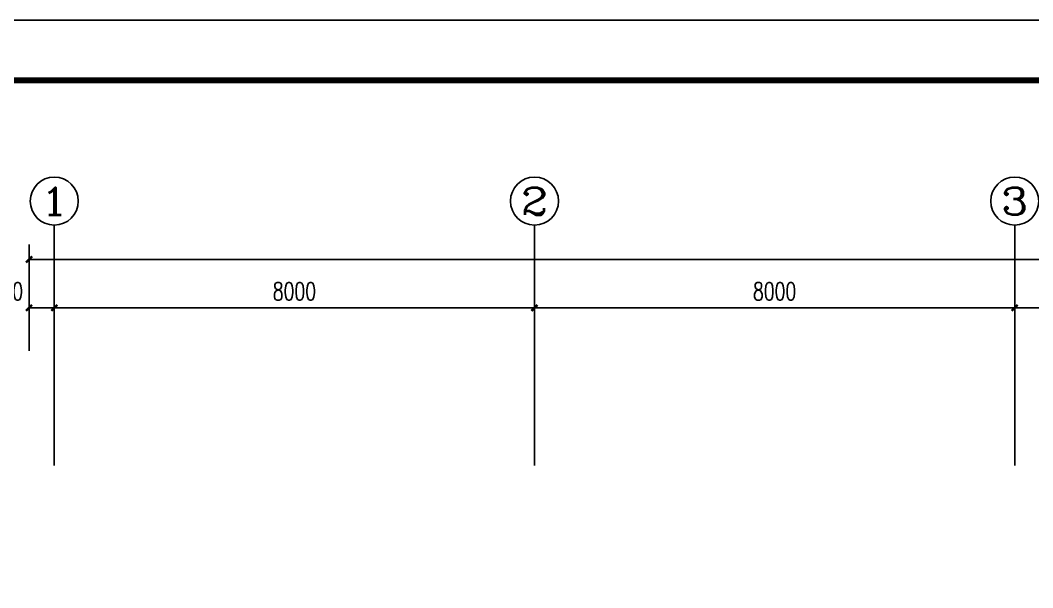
# Model space of a CAD drawing. Extents: x 1738143 to 1822243, y -608375 to -303375.
# Drawn here: x 1749165 to 1766032, y -435623 to -426175 of the extents above; entities that cross this region are included whole.
import ezdxf
from ezdxf.enums import TextEntityAlignment as Align

# ---------------------------------------------------------------- set-up
doc = ezdxf.new("R2010")
doc.units = 0
doc.header["$LTSCALE"] = 1000
doc.header["$MEASUREMENT"] = 0
for name, color, linetype in [('AXIS', 3, 'Continuous'), ('AXIS_TEXT', 7, 'Continuous'), ('PUB_DIM', 3, 'Continuous'), ('TK', 4, 'Continuous')]:
    doc.layers.add(name, color=color, linetype=linetype)
doc.styles.add('_TCH_AXIS', font='COMPLEX', dxfattribs={"bigfont": 'GBCBIG'})
doc.styles.add('_TCH_DIM_T3', font='SIMPLEX', dxfattribs={"width": 0.705882, "bigfont": 'GBCBIG'})
doc.styles.add('COMPLEX', font='COMPLEX')
doc.styles.add('HZTXT1', font='romans.shx', dxfattribs={"width": 0.7, "bigfont": 'GBHZFS.SHX'})
doc.styles.get("Standard").update_dxf_attribs({"font": 'gbenor.shx', "bigfont": 'gbcbig.shx'})
doc.dimstyles.new('_TCH_ARCH&&100', dxfattribs={"dimtxt": 297.5, "dimasz": 100, "dimexe": 250, "dimexo": 300, "dimgap": 126.25, "dimtad": 1, "dimdec": 0, "dimzin": 0, "dimdsep": 46, "dimtxsty": '_TCH_DIM_T3', "dimblk": 'ARCHTICK', "dimcen": 0.09, "dimclrt": 7, "dimazin": 2, "dimtfac": 1, "dimtdec": 0, "dimtix": 1, "dimtmove": 2, "dimatfit": 3, "dimfxl": 30, "dimtolj": 1, "dimtzin": 0, "dimarcsym": 0})

# ---------------------------------------------------------------- blocks, each defined once
blk = doc.blocks.new('_ArchTick')
at = {"color": 0, "linetype": 'ByBlock', "const_width": 0.4}
blk.add_lwpolyline([(-0.5, -0.5), (0.5, 0.5)], dxfattribs=at)
blk = doc.blocks.new('*D93')
at = {"layer": 'Defpoints', "color": 0, "transparency": 16777216}
for p in [(-40300, 32940), (-40720, 31924), (-40300, 31924)]:
    blk.add_point(p, dxfattribs=at)
at = {"layer": 'PUB_DIM', "color": 0, "lineweight": -2, "transparency": 16777216}
for p, q in [((-40720, 32224), (-40720, 33190)), ((-40300, 32224), (-40300, 33190)), ((-40720, 32940), (-40300, 32940))]:
    blk.add_line(p, q, dxfattribs=at)
at = {"layer": 'PUB_DIM', "color": 0, "lineweight": -2, "transparency": 16777216, "xscale": 100, "yscale": 100, "zscale": 100, "rotation": 180}
blk.add_blockref('_ArchTick', (-40720, 32940), dxfattribs=at)
at = {"layer": 'PUB_DIM', "color": 0, "lineweight": -2, "transparency": 16777216, "xscale": 100, "yscale": 100, "zscale": 100}
blk.add_blockref('_ArchTick', (-40300, 32940), dxfattribs=at)
at = {"layer": 'PUB_DIM', "color": 7, "transparency": 16777216, "insert": (-41090, 33215), "char_height": 297.5, "attachment_point": 5, "style": '_TCH_DIM_T3'}
blk.add_mtext('\\A1;420', dxfattribs=at)
blk = doc.blocks.new('*D94')
at = {"layer": 'Defpoints', "color": 0, "transparency": 16777216}
for p in [(-32300, 32940), (-40300, 31924), (-32300, 31924)]:
    blk.add_point(p, dxfattribs=at)
at = {"layer": 'PUB_DIM', "color": 0, "lineweight": -2, "transparency": 16777216}
for p, q in [((-40300, 32224), (-40300, 33190)), ((-32300, 32224), (-32300, 33190)), ((-40300, 32940), (-32300, 32940))]:
    blk.add_line(p, q, dxfattribs=at)
at = {"layer": 'PUB_DIM', "color": 0, "lineweight": -2, "transparency": 16777216, "xscale": 100, "yscale": 100, "zscale": 100, "rotation": 180}
blk.add_blockref('_ArchTick', (-40300, 32940), dxfattribs=at)
at = {"layer": 'PUB_DIM', "color": 0, "lineweight": -2, "transparency": 16777216, "xscale": 100, "yscale": 100, "zscale": 100}
blk.add_blockref('_ArchTick', (-32300, 32940), dxfattribs=at)
at = {"layer": 'PUB_DIM', "color": 7, "transparency": 16777216, "insert": (-36300, 33215), "char_height": 297.5, "attachment_point": 5, "style": '_TCH_DIM_T3'}
blk.add_mtext('\\A1;8000', dxfattribs=at)
blk = doc.blocks.new('*D95')
at = {"layer": 'Defpoints', "color": 0, "transparency": 16777216}
for p in [(-24300, 32940), (-32300, 31924), (-24300, 31924)]:
    blk.add_point(p, dxfattribs=at)
at = {"layer": 'PUB_DIM', "color": 0, "lineweight": -2, "transparency": 16777216}
for p, q in [((-32300, 32224), (-32300, 33190)), ((-24300, 32224), (-24300, 33190)), ((-32300, 32940), (-24300, 32940))]:
    blk.add_line(p, q, dxfattribs=at)
at = {"layer": 'PUB_DIM', "color": 0, "lineweight": -2, "transparency": 16777216, "xscale": 100, "yscale": 100, "zscale": 100, "rotation": 180}
blk.add_blockref('_ArchTick', (-32300, 32940), dxfattribs=at)
at = {"layer": 'PUB_DIM', "color": 0, "lineweight": -2, "transparency": 16777216, "xscale": 100, "yscale": 100, "zscale": 100}
blk.add_blockref('_ArchTick', (-24300, 32940), dxfattribs=at)
at = {"layer": 'PUB_DIM', "color": 7, "transparency": 16777216, "insert": (-28300, 33215), "char_height": 297.5, "attachment_point": 5, "style": '_TCH_DIM_T3'}
blk.add_mtext('\\A1;8000', dxfattribs=at)
blk = doc.blocks.new('*D96')
at = {"layer": 'Defpoints', "color": 0, "transparency": 16777216}
for p in [(-16300, 32940), (-24300, 31924), (-16300, 31924)]:
    blk.add_point(p, dxfattribs=at)
at = {"layer": 'PUB_DIM', "color": 0, "lineweight": -2, "transparency": 16777216}
for p, q in [((-24300, 32224), (-24300, 33190)), ((-16300, 32224), (-16300, 33190)), ((-24300, 32940), (-16300, 32940))]:
    blk.add_line(p, q, dxfattribs=at)
at = {"layer": 'PUB_DIM', "color": 0, "lineweight": -2, "transparency": 16777216, "xscale": 100, "yscale": 100, "zscale": 100, "rotation": 180}
blk.add_blockref('_ArchTick', (-24300, 32940), dxfattribs=at)
at = {"layer": 'PUB_DIM', "color": 0, "lineweight": -2, "transparency": 16777216, "xscale": 100, "yscale": 100, "zscale": 100}
blk.add_blockref('_ArchTick', (-16300, 32940), dxfattribs=at)
at = {"layer": 'PUB_DIM', "color": 7, "transparency": 16777216, "insert": (-20300, 33215), "char_height": 297.5, "attachment_point": 5, "style": '_TCH_DIM_T3'}
blk.add_mtext('\\A1;8000', dxfattribs=at)
blk = doc.blocks.new('*D102')
at = {"layer": 'Defpoints', "color": 0, "transparency": 16777216}
for p in [(16120, 33747), (-40720, 32705), (16120, 32705)]:
    blk.add_point(p, dxfattribs=at)
at = {"layer": 'PUB_DIM', "color": 0, "lineweight": -2, "transparency": 16777216}
for p, q in [((-40720, 33005), (-40720, 33997)), ((16120, 33005), (16120, 33997)), ((-40720, 33747), (16120, 33747))]:
    blk.add_line(p, q, dxfattribs=at)
at = {"layer": 'PUB_DIM', "color": 0, "lineweight": -2, "transparency": 16777216, "xscale": 100, "yscale": 100, "zscale": 100, "rotation": 180}
blk.add_blockref('_ArchTick', (-40720, 33747), dxfattribs=at)
at = {"layer": 'PUB_DIM', "color": 0, "lineweight": -2, "transparency": 16777216, "xscale": 100, "yscale": 100, "zscale": 100}
blk.add_blockref('_ArchTick', (16120, 33747), dxfattribs=at)
at = {"layer": 'PUB_DIM', "color": 7, "transparency": 16777216, "insert": (-12300, 34022), "char_height": 297.5, "attachment_point": 5, "style": '_TCH_DIM_T3'}
blk.add_mtext('\\A1;56840', dxfattribs=at)
blk = doc.blocks.new('*D240')
at = {"layer": 'Defpoints', "color": 0, "transparency": 16777216}
for p in [(-40300, 32940), (-40720, 31924), (-40300, 31924)]:
    blk.add_point(p, dxfattribs=at)
at = {"layer": 'PUB_DIM', "color": 0, "lineweight": -2, "transparency": 16777216}
for p, q in [((-40720, 32224), (-40720, 33190)), ((-40300, 32224), (-40300, 33190)), ((-40720, 32940), (-40300, 32940))]:
    blk.add_line(p, q, dxfattribs=at)
at = {"layer": 'PUB_DIM', "color": 0, "lineweight": -2, "transparency": 16777216, "xscale": 100, "yscale": 100, "zscale": 100, "rotation": 180}
blk.add_blockref('_ArchTick', (-40720, 32940), dxfattribs=at)
at = {"layer": 'PUB_DIM', "color": 0, "lineweight": -2, "transparency": 16777216, "xscale": 100, "yscale": 100, "zscale": 100}
blk.add_blockref('_ArchTick', (-40300, 32940), dxfattribs=at)
at = {"layer": 'PUB_DIM', "color": 7, "transparency": 16777216, "insert": (-41090, 33215), "char_height": 297.5, "attachment_point": 5, "style": '_TCH_DIM_T3'}
blk.add_mtext('\\A1;420', dxfattribs=at)
blk = doc.blocks.new('*D241')
at = {"layer": 'Defpoints', "color": 0, "transparency": 16777216}
for p in [(-32300, 32940), (-40300, 31924), (-32300, 31924)]:
    blk.add_point(p, dxfattribs=at)
at = {"layer": 'PUB_DIM', "color": 0, "lineweight": -2, "transparency": 16777216}
for p, q in [((-40300, 32224), (-40300, 33190)), ((-32300, 32224), (-32300, 33190)), ((-40300, 32940), (-32300, 32940))]:
    blk.add_line(p, q, dxfattribs=at)
at = {"layer": 'PUB_DIM', "color": 0, "lineweight": -2, "transparency": 16777216, "xscale": 100, "yscale": 100, "zscale": 100, "rotation": 180}
blk.add_blockref('_ArchTick', (-40300, 32940), dxfattribs=at)
at = {"layer": 'PUB_DIM', "color": 0, "lineweight": -2, "transparency": 16777216, "xscale": 100, "yscale": 100, "zscale": 100}
blk.add_blockref('_ArchTick', (-32300, 32940), dxfattribs=at)
at = {"layer": 'PUB_DIM', "color": 7, "transparency": 16777216, "insert": (-36300, 33215), "char_height": 297.5, "attachment_point": 5, "style": '_TCH_DIM_T3'}
blk.add_mtext('\\A1;8000', dxfattribs=at)
blk = doc.blocks.new('*D242')
at = {"layer": 'Defpoints', "color": 0, "transparency": 16777216}
for p in [(-24300, 32940), (-32300, 31924), (-24300, 31924)]:
    blk.add_point(p, dxfattribs=at)
at = {"layer": 'PUB_DIM', "color": 0, "lineweight": -2, "transparency": 16777216}
for p, q in [((-32300, 32224), (-32300, 33190)), ((-24300, 32224), (-24300, 33190)), ((-32300, 32940), (-24300, 32940))]:
    blk.add_line(p, q, dxfattribs=at)
at = {"layer": 'PUB_DIM', "color": 0, "lineweight": -2, "transparency": 16777216, "xscale": 100, "yscale": 100, "zscale": 100, "rotation": 180}
blk.add_blockref('_ArchTick', (-32300, 32940), dxfattribs=at)
at = {"layer": 'PUB_DIM', "color": 0, "lineweight": -2, "transparency": 16777216, "xscale": 100, "yscale": 100, "zscale": 100}
blk.add_blockref('_ArchTick', (-24300, 32940), dxfattribs=at)
at = {"layer": 'PUB_DIM', "color": 7, "transparency": 16777216, "insert": (-28300, 33215), "char_height": 297.5, "attachment_point": 5, "style": '_TCH_DIM_T3'}
blk.add_mtext('\\A1;8000', dxfattribs=at)
blk = doc.blocks.new('*D243')
at = {"layer": 'Defpoints', "color": 0, "transparency": 16777216}
for p in [(-16300, 32940), (-24300, 31924), (-16300, 31924)]:
    blk.add_point(p, dxfattribs=at)
at = {"layer": 'PUB_DIM', "color": 0, "lineweight": -2, "transparency": 16777216}
for p, q in [((-24300, 32224), (-24300, 33190)), ((-16300, 32224), (-16300, 33190)), ((-24300, 32940), (-16300, 32940))]:
    blk.add_line(p, q, dxfattribs=at)
at = {"layer": 'PUB_DIM', "color": 0, "lineweight": -2, "transparency": 16777216, "xscale": 100, "yscale": 100, "zscale": 100, "rotation": 180}
blk.add_blockref('_ArchTick', (-24300, 32940), dxfattribs=at)
at = {"layer": 'PUB_DIM', "color": 0, "lineweight": -2, "transparency": 16777216, "xscale": 100, "yscale": 100, "zscale": 100}
blk.add_blockref('_ArchTick', (-16300, 32940), dxfattribs=at)
at = {"layer": 'PUB_DIM', "color": 7, "transparency": 16777216, "insert": (-20300, 33215), "char_height": 297.5, "attachment_point": 5, "style": '_TCH_DIM_T3'}
blk.add_mtext('\\A1;8000', dxfattribs=at)
blk = doc.blocks.new('*D249')
at = {"layer": 'Defpoints', "color": 0, "transparency": 16777216}
for p in [(16120, 33747), (-40720, 32705), (16120, 32705)]:
    blk.add_point(p, dxfattribs=at)
at = {"layer": 'PUB_DIM', "color": 0, "lineweight": -2, "transparency": 16777216}
for p, q in [((-40720, 33005), (-40720, 33997)), ((16120, 33005), (16120, 33997)), ((-40720, 33747), (16120, 33747))]:
    blk.add_line(p, q, dxfattribs=at)
at = {"layer": 'PUB_DIM', "color": 0, "lineweight": -2, "transparency": 16777216, "xscale": 100, "yscale": 100, "zscale": 100, "rotation": 180}
blk.add_blockref('_ArchTick', (-40720, 33747), dxfattribs=at)
at = {"layer": 'PUB_DIM', "color": 0, "lineweight": -2, "transparency": 16777216, "xscale": 100, "yscale": 100, "zscale": 100}
blk.add_blockref('_ArchTick', (16120, 33747), dxfattribs=at)
at = {"layer": 'PUB_DIM', "color": 7, "transparency": 16777216, "insert": (-12300, 34022), "char_height": 297.5, "attachment_point": 5, "style": '_TCH_DIM_T3'}
blk.add_mtext('\\A1;56840', dxfattribs=at)
blk = doc.blocks.new('*D387')
at = {"layer": 'Defpoints', "color": 0, "transparency": 16777216}
for p in [(-40300, 32940), (-40720, 31924), (-40300, 31924)]:
    blk.add_point(p, dxfattribs=at)
at = {"layer": 'PUB_DIM', "color": 0, "lineweight": -2, "transparency": 16777216}
for p, q in [((-40720, 32224), (-40720, 33190)), ((-40300, 32224), (-40300, 33190)), ((-40720, 32940), (-40300, 32940))]:
    blk.add_line(p, q, dxfattribs=at)
at = {"layer": 'PUB_DIM', "color": 0, "lineweight": -2, "transparency": 16777216, "xscale": 100, "yscale": 100, "zscale": 100, "rotation": 180}
blk.add_blockref('_ArchTick', (-40720, 32940), dxfattribs=at)
at = {"layer": 'PUB_DIM', "color": 0, "lineweight": -2, "transparency": 16777216, "xscale": 100, "yscale": 100, "zscale": 100}
blk.add_blockref('_ArchTick', (-40300, 32940), dxfattribs=at)
at = {"layer": 'PUB_DIM', "color": 7, "transparency": 16777216, "insert": (-41090, 33215), "char_height": 297.5, "attachment_point": 5, "style": '_TCH_DIM_T3'}
blk.add_mtext('\\A1;420', dxfattribs=at)
blk = doc.blocks.new('*D388')
at = {"layer": 'Defpoints', "color": 0, "transparency": 16777216}
for p in [(-32300, 32940), (-40300, 31924), (-32300, 31924)]:
    blk.add_point(p, dxfattribs=at)
at = {"layer": 'PUB_DIM', "color": 0, "lineweight": -2, "transparency": 16777216}
for p, q in [((-40300, 32224), (-40300, 33190)), ((-32300, 32224), (-32300, 33190)), ((-40300, 32940), (-32300, 32940))]:
    blk.add_line(p, q, dxfattribs=at)
at = {"layer": 'PUB_DIM', "color": 0, "lineweight": -2, "transparency": 16777216, "xscale": 100, "yscale": 100, "zscale": 100, "rotation": 180}
blk.add_blockref('_ArchTick', (-40300, 32940), dxfattribs=at)
at = {"layer": 'PUB_DIM', "color": 0, "lineweight": -2, "transparency": 16777216, "xscale": 100, "yscale": 100, "zscale": 100}
blk.add_blockref('_ArchTick', (-32300, 32940), dxfattribs=at)
at = {"layer": 'PUB_DIM', "color": 7, "transparency": 16777216, "insert": (-36300, 33215), "char_height": 297.5, "attachment_point": 5, "style": '_TCH_DIM_T3'}
blk.add_mtext('\\A1;8000', dxfattribs=at)
blk = doc.blocks.new('*D389')
at = {"layer": 'Defpoints', "color": 0, "transparency": 16777216}
for p in [(-24300, 32940), (-32300, 31924), (-24300, 31924)]:
    blk.add_point(p, dxfattribs=at)
at = {"layer": 'PUB_DIM', "color": 0, "lineweight": -2, "transparency": 16777216}
for p, q in [((-32300, 32224), (-32300, 33190)), ((-24300, 32224), (-24300, 33190)), ((-32300, 32940), (-24300, 32940))]:
    blk.add_line(p, q, dxfattribs=at)
at = {"layer": 'PUB_DIM', "color": 0, "lineweight": -2, "transparency": 16777216, "xscale": 100, "yscale": 100, "zscale": 100, "rotation": 180}
blk.add_blockref('_ArchTick', (-32300, 32940), dxfattribs=at)
at = {"layer": 'PUB_DIM', "color": 0, "lineweight": -2, "transparency": 16777216, "xscale": 100, "yscale": 100, "zscale": 100}
blk.add_blockref('_ArchTick', (-24300, 32940), dxfattribs=at)
at = {"layer": 'PUB_DIM', "color": 7, "transparency": 16777216, "insert": (-28300, 33215), "char_height": 297.5, "attachment_point": 5, "style": '_TCH_DIM_T3'}
blk.add_mtext('\\A1;8000', dxfattribs=at)
blk = doc.blocks.new('*D390')
at = {"layer": 'Defpoints', "color": 0, "transparency": 16777216}
for p in [(-16300, 32940), (-24300, 31924), (-16300, 31924)]:
    blk.add_point(p, dxfattribs=at)
at = {"layer": 'PUB_DIM', "color": 0, "lineweight": -2, "transparency": 16777216}
for p, q in [((-24300, 32224), (-24300, 33190)), ((-16300, 32224), (-16300, 33190)), ((-24300, 32940), (-16300, 32940))]:
    blk.add_line(p, q, dxfattribs=at)
at = {"layer": 'PUB_DIM', "color": 0, "lineweight": -2, "transparency": 16777216, "xscale": 100, "yscale": 100, "zscale": 100, "rotation": 180}
blk.add_blockref('_ArchTick', (-24300, 32940), dxfattribs=at)
at = {"layer": 'PUB_DIM', "color": 0, "lineweight": -2, "transparency": 16777216, "xscale": 100, "yscale": 100, "zscale": 100}
blk.add_blockref('_ArchTick', (-16300, 32940), dxfattribs=at)
at = {"layer": 'PUB_DIM', "color": 7, "transparency": 16777216, "insert": (-20300, 33215), "char_height": 297.5, "attachment_point": 5, "style": '_TCH_DIM_T3'}
blk.add_mtext('\\A1;8000', dxfattribs=at)
blk = doc.blocks.new('*D396')
at = {"layer": 'Defpoints', "color": 0, "transparency": 16777216}
for p in [(16120, 33747), (-40720, 32705), (16120, 32705)]:
    blk.add_point(p, dxfattribs=at)
at = {"layer": 'PUB_DIM', "color": 0, "lineweight": -2, "transparency": 16777216}
for p, q in [((-40720, 33005), (-40720, 33997)), ((16120, 33005), (16120, 33997)), ((-40720, 33747), (16120, 33747))]:
    blk.add_line(p, q, dxfattribs=at)
at = {"layer": 'PUB_DIM', "color": 0, "lineweight": -2, "transparency": 16777216, "xscale": 100, "yscale": 100, "zscale": 100, "rotation": 180}
blk.add_blockref('_ArchTick', (-40720, 33747), dxfattribs=at)
at = {"layer": 'PUB_DIM', "color": 0, "lineweight": -2, "transparency": 16777216, "xscale": 100, "yscale": 100, "zscale": 100}
blk.add_blockref('_ArchTick', (16120, 33747), dxfattribs=at)
at = {"layer": 'PUB_DIM', "color": 7, "transparency": 16777216, "insert": (-12300, 34022), "char_height": 297.5, "attachment_point": 5, "style": '_TCH_DIM_T3'}
blk.add_mtext('\\A1;56840', dxfattribs=at)
blk = doc.blocks.new('*D545')
at = {"layer": 'Defpoints', "color": 0, "transparency": 16777216}
for p in [(-40300, 32940), (-40720, 31924), (-40300, 31924)]:
    blk.add_point(p, dxfattribs=at)
at = {"layer": 'PUB_DIM', "color": 0, "lineweight": -2, "transparency": 16777216}
for p, q in [((-40720, 32224), (-40720, 33190)), ((-40300, 32224), (-40300, 33190)), ((-40720, 32940), (-40300, 32940))]:
    blk.add_line(p, q, dxfattribs=at)
at = {"layer": 'PUB_DIM', "color": 0, "lineweight": -2, "transparency": 16777216, "xscale": 100, "yscale": 100, "zscale": 100, "rotation": 180}
blk.add_blockref('_ArchTick', (-40720, 32940), dxfattribs=at)
at = {"layer": 'PUB_DIM', "color": 0, "lineweight": -2, "transparency": 16777216, "xscale": 100, "yscale": 100, "zscale": 100}
blk.add_blockref('_ArchTick', (-40300, 32940), dxfattribs=at)
at = {"layer": 'PUB_DIM', "color": 7, "transparency": 16777216, "insert": (-41090, 33215), "char_height": 297.5, "attachment_point": 5, "style": '_TCH_DIM_T3'}
blk.add_mtext('\\A1;420', dxfattribs=at)
blk = doc.blocks.new('*D546')
at = {"layer": 'Defpoints', "color": 0, "transparency": 16777216}
for p in [(-32300, 32940), (-40300, 31924), (-32300, 31924)]:
    blk.add_point(p, dxfattribs=at)
at = {"layer": 'PUB_DIM', "color": 0, "lineweight": -2, "transparency": 16777216}
for p, q in [((-40300, 32224), (-40300, 33190)), ((-32300, 32224), (-32300, 33190)), ((-40300, 32940), (-32300, 32940))]:
    blk.add_line(p, q, dxfattribs=at)
at = {"layer": 'PUB_DIM', "color": 0, "lineweight": -2, "transparency": 16777216, "xscale": 100, "yscale": 100, "zscale": 100, "rotation": 180}
blk.add_blockref('_ArchTick', (-40300, 32940), dxfattribs=at)
at = {"layer": 'PUB_DIM', "color": 0, "lineweight": -2, "transparency": 16777216, "xscale": 100, "yscale": 100, "zscale": 100}
blk.add_blockref('_ArchTick', (-32300, 32940), dxfattribs=at)
at = {"layer": 'PUB_DIM', "color": 7, "transparency": 16777216, "insert": (-36300, 33215), "char_height": 297.5, "attachment_point": 5, "style": '_TCH_DIM_T3'}
blk.add_mtext('\\A1;8000', dxfattribs=at)
blk = doc.blocks.new('*D547')
at = {"layer": 'Defpoints', "color": 0, "transparency": 16777216}
for p in [(-24300, 32940), (-32300, 31924), (-24300, 31924)]:
    blk.add_point(p, dxfattribs=at)
at = {"layer": 'PUB_DIM', "color": 0, "lineweight": -2, "transparency": 16777216}
for p, q in [((-32300, 32224), (-32300, 33190)), ((-24300, 32224), (-24300, 33190)), ((-32300, 32940), (-24300, 32940))]:
    blk.add_line(p, q, dxfattribs=at)
at = {"layer": 'PUB_DIM', "color": 0, "lineweight": -2, "transparency": 16777216, "xscale": 100, "yscale": 100, "zscale": 100, "rotation": 180}
blk.add_blockref('_ArchTick', (-32300, 32940), dxfattribs=at)
at = {"layer": 'PUB_DIM', "color": 0, "lineweight": -2, "transparency": 16777216, "xscale": 100, "yscale": 100, "zscale": 100}
blk.add_blockref('_ArchTick', (-24300, 32940), dxfattribs=at)
at = {"layer": 'PUB_DIM', "color": 7, "transparency": 16777216, "insert": (-28300, 33215), "char_height": 297.5, "attachment_point": 5, "style": '_TCH_DIM_T3'}
blk.add_mtext('\\A1;8000', dxfattribs=at)
blk = doc.blocks.new('*D548')
at = {"layer": 'Defpoints', "color": 0, "transparency": 16777216}
for p in [(-16300, 32940), (-24300, 31924), (-16300, 31924)]:
    blk.add_point(p, dxfattribs=at)
at = {"layer": 'PUB_DIM', "color": 0, "lineweight": -2, "transparency": 16777216}
for p, q in [((-24300, 32224), (-24300, 33190)), ((-16300, 32224), (-16300, 33190)), ((-24300, 32940), (-16300, 32940))]:
    blk.add_line(p, q, dxfattribs=at)
at = {"layer": 'PUB_DIM', "color": 0, "lineweight": -2, "transparency": 16777216, "xscale": 100, "yscale": 100, "zscale": 100, "rotation": 180}
blk.add_blockref('_ArchTick', (-24300, 32940), dxfattribs=at)
at = {"layer": 'PUB_DIM', "color": 0, "lineweight": -2, "transparency": 16777216, "xscale": 100, "yscale": 100, "zscale": 100}
blk.add_blockref('_ArchTick', (-16300, 32940), dxfattribs=at)
at = {"layer": 'PUB_DIM', "color": 7, "transparency": 16777216, "insert": (-20300, 33215), "char_height": 297.5, "attachment_point": 5, "style": '_TCH_DIM_T3'}
blk.add_mtext('\\A1;8000', dxfattribs=at)
blk = doc.blocks.new('*D554')
at = {"layer": 'Defpoints', "color": 0, "transparency": 16777216}
for p in [(16120, 33747), (-40720, 32705), (16120, 32705)]:
    blk.add_point(p, dxfattribs=at)
at = {"layer": 'PUB_DIM', "color": 0, "lineweight": -2, "transparency": 16777216}
for p, q in [((-40720, 33005), (-40720, 33997)), ((16120, 33005), (16120, 33997)), ((-40720, 33747), (16120, 33747))]:
    blk.add_line(p, q, dxfattribs=at)
at = {"layer": 'PUB_DIM', "color": 0, "lineweight": -2, "transparency": 16777216, "xscale": 100, "yscale": 100, "zscale": 100, "rotation": 180}
blk.add_blockref('_ArchTick', (-40720, 33747), dxfattribs=at)
at = {"layer": 'PUB_DIM', "color": 0, "lineweight": -2, "transparency": 16777216, "xscale": 100, "yscale": 100, "zscale": 100}
blk.add_blockref('_ArchTick', (16120, 33747), dxfattribs=at)
at = {"layer": 'PUB_DIM', "color": 7, "transparency": 16777216, "insert": (-12300, 34022), "char_height": 297.5, "attachment_point": 5, "style": '_TCH_DIM_T3'}
blk.add_mtext('\\A1;56840', dxfattribs=at)
blk = doc.blocks.new('_AXISO')
blk.add_circle((0, 0), 0.5)
at = {"layer": 'AXIS_TEXT', "style": 'COMPLEX', "width": 1.041667}
blk.add_attdef('A', text='', height=0.56, dxfattribs=at).set_placement((-0.25, -0.28), (0.25, -0.28), align=Align.FIT)
blk = doc.blocks.new('*U633')
at = {"color": 3}
blk.add_lwpolyline([(-84100, 0), (0, 0), (0, 59400), (-84100, 59400)], close=True, dxfattribs=at)
at = {"color": 3, "const_width": 100}
blk.add_lwpolyline([(-81600, 1000), (-1000, 1000), (-1000, 58400), (-81600, 58400)], close=True, dxfattribs=at)
at = {"layer": 'TK', "color": 4, "style": 'HZTXT1'}
for tag, height, width, p in [('项目负责1', 400, 0.6, (-4500, 19196)), ('项目负责2', 400, 0.6, (-4500, 18296)), ('专责', 400, 0.6, (-4500, 17396)), ('审定', 400, 0.6, (-4500, 16496)), ('审核', 400, 0.6, (-4500, 15596)), ('校对', 400, 0.6, (-4500, 14696)), ('设计', 400, 0.6, (-4500, 13796)), ('绘图', 400, 0.6, (-4500, 12896)), ('建设单位', 450, 0.6, (-4500, 11050)), ('工号', 400, 0.5, (-5501, 3507)), ('版次', 400, 0.7, (-2138, 3498)), ('阶段', 400, 0.7, (-2138, 2498)), ('比例', 400, 0.7, (-5491, 1513)), ('日期', 400, 0.7, (-2138, 1498))]:
    blk.add_attdef(tag, text='', height=height, dxfattribs=dict(at, width=width)).set_placement(p, align=Align.MIDDLE)
at = {"layer": 'TK', "color": 1, "lineweight": -3, "style": 'HZTXT1', "width": 0.6}
blk.add_attdef('工程名称', text='', height=450, dxfattribs=at).set_placement((-4500, 9050), align=Align.MIDDLE)
at = {"layer": 'TK', "color": 4, "lineweight": -3, "style": 'HZTXT1', "width": 0.6}
blk.add_attdef('子项名称', text='', height=450, dxfattribs=at).set_placement((-4500, 7050), align=Align.MIDDLE)
at = {"layer": 'TK', "color": 1, "lineweight": -3, "width": 0.6, "flags": 104}
blk.add_attdef('图名', text='', height=400, dxfattribs=at).set_placement((-4558, 4958), align=Align.MIDDLE_CENTER)
at = {"layer": 'TK', "color": 1, "style": 'HZTXT1', "width": 0.7}
blk.add_attdef('图号', text='', height=400, dxfattribs=at).set_placement((-5491, 2513), align=Align.MIDDLE)
blk = doc.blocks.new('A$C5D18424C')
at = {"layer": 'AXIS'}
for p, q in [((-40300, 30317.3), (-40300, 34317.3)), ((-32300, 30317.3), (-32300, 34317.3)), ((-24300, 30317.3), (-24300, 34317.3))]:
    blk.add_line(p, q, dxfattribs=at)
ref = blk.add_blockref('_AXISO', (-40300, 34717.3), dxfattribs=dict(at, xscale=800, yscale=800, zscale=800))
ref.add_attrib('A', '1', dxfattribs={"layer": 'AXIS_TEXT', "height": 452.5, "style": '_TCH_AXIS', "width": 2.333333}).set_placement((-40526.3, 34491), (-40073.7, 34491), align=Align.FIT)
ref = blk.add_blockref('_AXISO', (-32300, 34717.3), dxfattribs=dict(at, xscale=800, yscale=800, zscale=800))
ref.add_attrib('A', '2', dxfattribs={"layer": 'AXIS_TEXT', "height": 452.5, "style": '_TCH_AXIS', "width": 1.5}).set_placement((-32526.3, 34491), (-32073.7, 34491), align=Align.FIT)
ref = blk.add_blockref('_AXISO', (-24300, 34717.3), dxfattribs=dict(at, xscale=800, yscale=800, zscale=800))
ref.add_attrib('A', '3', dxfattribs={"layer": 'AXIS_TEXT', "height": 452.5, "style": '_TCH_AXIS', "width": 1.5}).set_placement((-24526.3, 34491), (-24073.7, 34491), align=Align.FIT)
at = {"layer": 'PUB_DIM'}
for p1, p2, distance, picture, middle in [((-40720, 32704.8), (16120, 32704.8), 1042.6, '*D102', (-12300, 34022.4)), ((-40720, 32704.8), (16120, 32704.8), 1042.6, '*D249', (-12300, 34022.4)), ((-40720, 32704.8), (16120, 32704.8), 1042.6, '*D396', (-12300, 34022.4)), ((-40720, 32704.8), (16120, 32704.8), 1042.6, '*D554', (-12300, 34022.4)), ((-40300, 31923.5), (-32300, 31923.5), 1017, '*D94', (-36300, 33215.5)), ((-40300, 31923.5), (-32300, 31923.5), 1017, '*D241', (-36300, 33215.5)), ((-40300, 31923.5), (-32300, 31923.5), 1017, '*D388', (-36300, 33215.5)), ((-40300, 31923.5), (-32300, 31923.5), 1017, '*D546', (-36300, 33215.5)), ((-32300, 31923.5), (-24300, 31923.5), 1017, '*D95', (-28300, 33215.5)), ((-32300, 31923.5), (-24300, 31923.5), 1017, '*D242', (-28300, 33215.5)), ((-32300, 31923.5), (-24300, 31923.5), 1017, '*D389', (-28300, 33215.5)), ((-32300, 31923.5), (-24300, 31923.5), 1017, '*D547', (-28300, 33215.5)), ((-24300, 31923.5), (-16300, 31923.5), 1017, '*D96', (-20300, 33215.5)), ((-24300, 31923.5), (-16300, 31923.5), 1017, '*D243', (-20300, 33215.5)), ((-24300, 31923.5), (-16300, 31923.5), 1017, '*D390', (-20300, 33215.5)), ((-24300, 31923.5), (-16300, 31923.5), 1017, '*D548', (-20300, 33215.5))]:
    dim = blk.add_aligned_dim(p1=p1, p2=p2, distance=distance, dimstyle='_TCH_ARCH&&100', dxfattribs=at)
    dim.commit()
    dim.dimension.update_dxf_attribs({"geometry": picture, "text_midpoint": middle})
for picture in ['*D93', '*D240', '*D387', '*D545']:
    dim = blk.add_linear_dim(base=(-40300, 32940.5), p1=(-40720, 31923.5), p2=(-40300, 31923.5), angle=0, dimstyle='_TCH_ARCH&&100', dxfattribs=at)
    dim.commit()
    dim.dimension.update_dxf_attribs({"geometry": picture, "text_midpoint": (-41090, 33215.5), "dimtype": 129})

msp = doc.modelspace()

# ---------------------------------------------------------------- block references
for name, p in [('*U633', (1822242.9, -485574.9)), ('A$C5D18424C', (1790031.5, -463903.3))]:
    msp.add_blockref(name, p)

doc.saveas('drawing.dxf')
